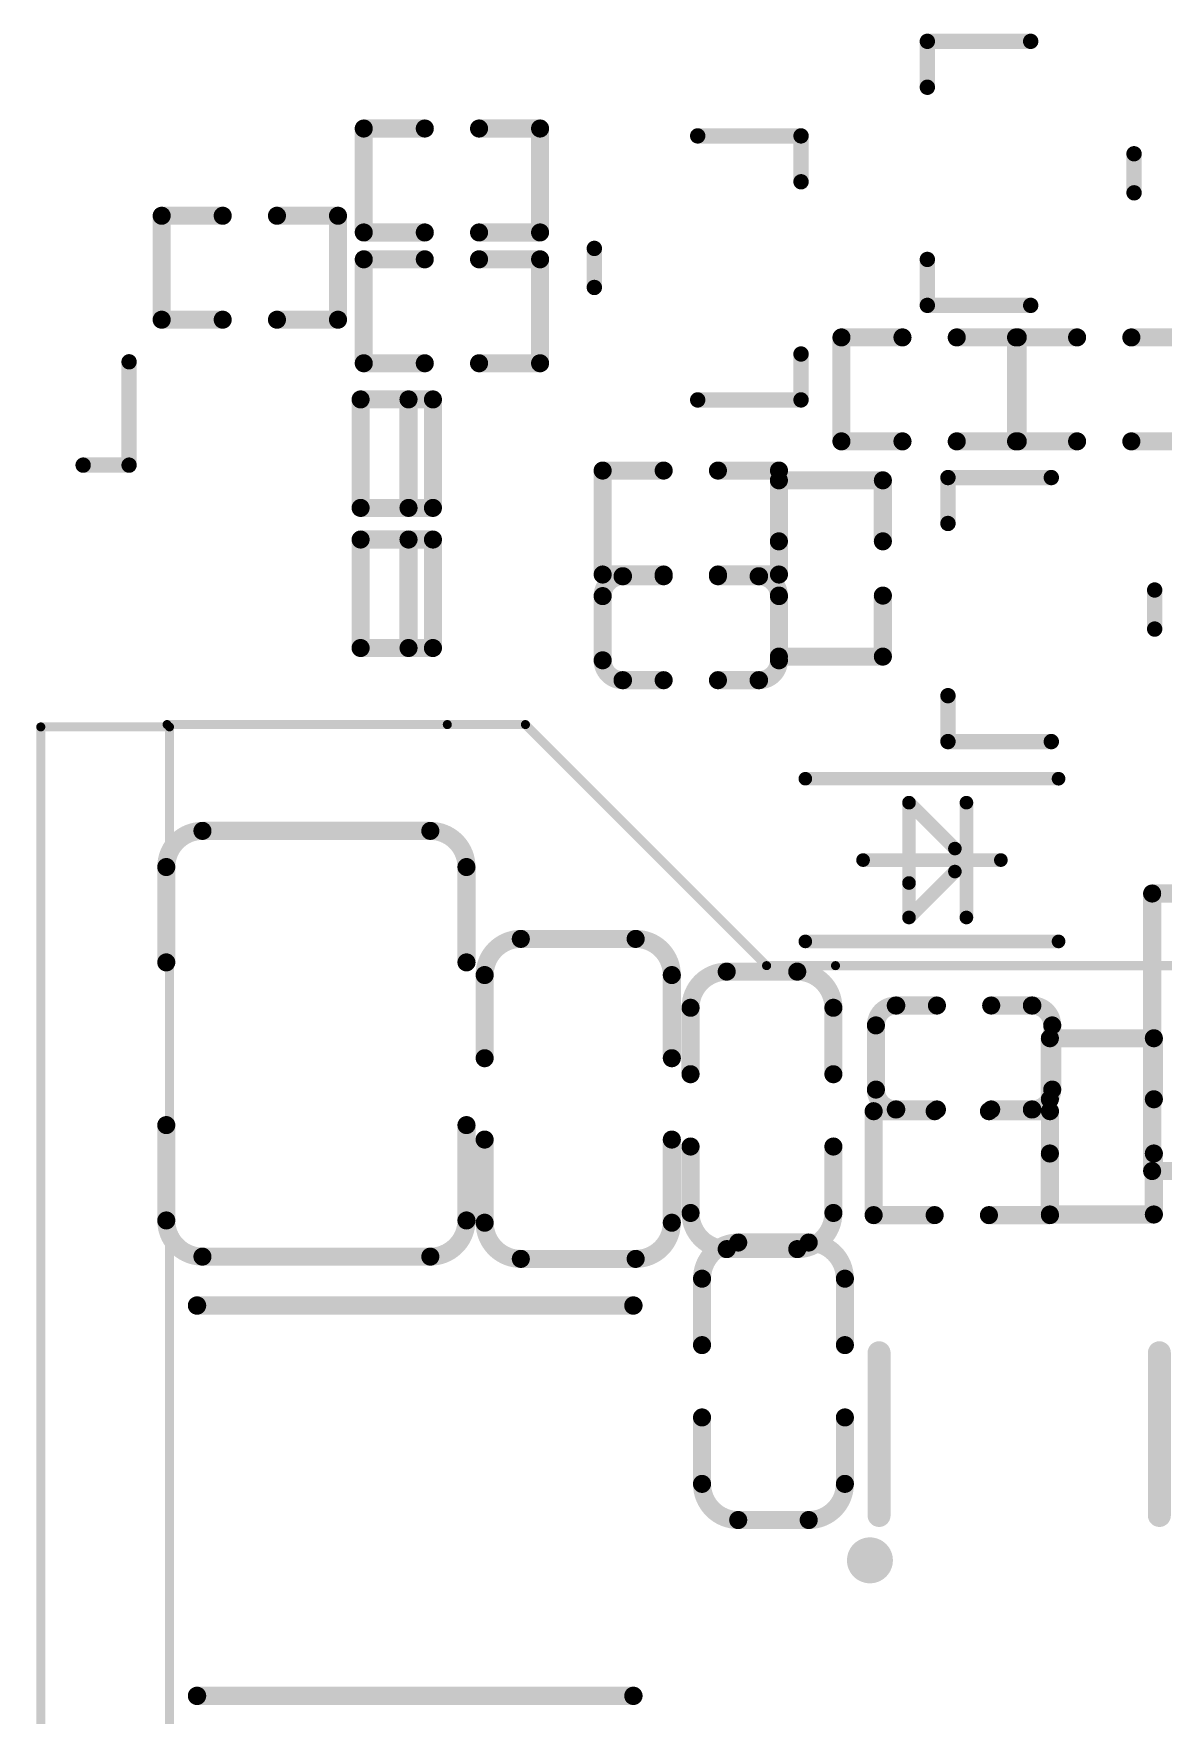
# Model space of a CAD drawing. Header units: millimetres. Extents: x 255 to 299, y 113 to 231.
# Drawn here: x 278.2 to 290.7, y 172.66 to 191.26 of the extents above; entities that cross this region are included whole.
import ezdxf

# ---------------------------------------------------------------- set-up
doc = ezdxf.new("R2010")
doc.units = ezdxf.units.MM
doc.layers.add('TopOverlay', color=2, linetype='Continuous')

# ---------------------------------------------------------------- blocks, each defined once
blk = doc.blocks.new('LC_0603_C_56')
at = {"layer": 'TopOverlay', "const_width": 0.2}
for points in [[(-1.535, 0.39, -0.414213), (-1.135, 0.79)], [(1.135, 0.79, -0.414213), (1.535, 0.39)], [(-1.135, -0.79, -0.414213), (-1.535, -0.39)], [(1.535, -0.39, -0.414213), (1.135, -0.79)]]:
    blk.add_lwpolyline(points, format="xyb", dxfattribs=at)
for points in [[(-1.135, 0.79), (-0.4, 0.79)], [(0.4, 0.79), (1.135, 0.79)], [(-1.535, 0.39), (-1.535, -0.39)], [(1.535, 0.39), (1.535, -0.39)], [(-1.135, -0.79), (-0.4, -0.79)], [(0.4, -0.79), (1.135, -0.79)]]:
    blk.add_lwpolyline(points, dxfattribs=at)
at = {"layer": 'TopOverlay', "const_width": 0.1}
for points in [[(-1.185, 0.79, 1), (-1.085, 0.79, 1)], [(-1.185, 0.79, 1), (-1.085, 0.79, 1)], [(-0.45, 0.79, 1), (-0.35, 0.79, 1)], [(0.35, 0.79, 1), (0.45, 0.79, 1)], [(1.085, 0.79, 1), (1.185, 0.79, 1)], [(1.085, 0.79, 1), (1.185, 0.79, 1)], [(-1.585, 0.39, 1), (-1.485, 0.39, 1)], [(-1.585, 0.39, 1), (-1.485, 0.39, 1)], [(1.485, 0.39, 1), (1.585, 0.39, 1)], [(1.485, 0.39, 1), (1.585, 0.39, 1)], [(-1.585, -0.39, 1), (-1.485, -0.39, 1)], [(-1.585, -0.39, 1), (-1.485, -0.39, 1)], [(1.485, -0.39, 1), (1.585, -0.39, 1)], [(1.485, -0.39, 1), (1.585, -0.39, 1)], [(-1.185, -0.79, 1), (-1.085, -0.79, 1)], [(-1.185, -0.79, 1), (-1.085, -0.79, 1)], [(-0.45, -0.79, 1), (-0.35, -0.79, 1)], [(0.35, -0.79, 1), (0.45, -0.79, 1)], [(1.085, -0.79, 1), (1.185, -0.79, 1)], [(1.085, -0.79, 1), (1.185, -0.79, 1)]]:
    blk.add_lwpolyline(points, format="xyb", close=True, dxfattribs=at)
blk = doc.blocks.new('LC_0402_C_61')
at = {"layer": 'TopOverlay', "const_width": 0.2}
for points in [[(-0.975, 0.355, -0.414214), (-0.755, 0.575)], [(0.755, 0.575, -0.414214), (0.975, 0.355)], [(-0.755, -0.575, -0.414214), (-0.975, -0.355)], [(0.975, -0.355, -0.414214), (0.755, -0.575)]]:
    blk.add_lwpolyline(points, format="xyb", dxfattribs=at)
at = {"layer": 'TopOverlay', "const_width": 0.1}
for points in [[(-0.805, 0.575, 1), (-0.705, 0.575, 1)], [(-0.8, 0.575, 1), (-0.7, 0.575, 1)], [(-0.35, 0.575, 1), (-0.25, 0.575, 1)], [(0.25, 0.575, 1), (0.35, 0.575, 1)], [(0.7, 0.575, 1), (0.8, 0.575, 1)], [(0.705, 0.575, 1), (0.805, 0.575, 1)], [(-1.025, 0.355, 1), (-0.925, 0.355, 1)], [(-1.025, 0.355, 1), (-0.925, 0.355, 1)], [(0.925, 0.355, 1), (1.025, 0.355, 1)], [(0.925, 0.355, 1), (1.025, 0.355, 1)], [(-1.025, -0.355, 1), (-0.925, -0.355, 1)], [(-1.025, -0.355, 1), (-0.925, -0.355, 1)], [(0.925, -0.355, 1), (1.025, -0.355, 1)], [(0.925, -0.355, 1), (1.025, -0.355, 1)], [(-0.805, -0.575, 1), (-0.705, -0.575, 1)], [(-0.8, -0.575, 1), (-0.7, -0.575, 1)], [(-0.35, -0.575, 1), (-0.25, -0.575, 1)], [(0.25, -0.575, 1), (0.35, -0.575, 1)], [(0.7, -0.575, 1), (0.8, -0.575, 1)], [(0.705, -0.575, 1), (0.805, -0.575, 1)]]:
    blk.add_lwpolyline(points, format="xyb", close=True, dxfattribs=at)
at = {"layer": 'TopOverlay', "const_width": 0.2}
for points in [[(-0.75, 0.575), (-0.3, 0.575)], [(0.3, 0.575), (0.75, 0.575)], [(-0.975, -0.355), (-0.975, 0.355)], [(0.975, -0.355), (0.975, 0.355)], [(-0.75, -0.575), (-0.3, -0.575)], [(0.3, -0.575), (0.75, -0.575)]]:
    blk.add_lwpolyline(points, dxfattribs=at)
blk = doc.blocks.new('LC_0603_C_62')
at = {"layer": 'TopOverlay', "const_width": 0.2}
for points in [[(-1.535, 0.39, -0.414213), (-1.135, 0.79)], [(1.135, 0.79, -0.414213), (1.535, 0.39)], [(-1.135, -0.79, -0.414213), (-1.535, -0.39)], [(1.535, -0.39, -0.414213), (1.135, -0.79)]]:
    blk.add_lwpolyline(points, format="xyb", dxfattribs=at)
for points in [[(-1.135, 0.79), (-0.4, 0.79)], [(0.4, 0.79), (1.135, 0.79)], [(-1.535, 0.39), (-1.535, -0.39)], [(1.535, 0.39), (1.535, -0.39)], [(-1.135, -0.79), (-0.4, -0.79)], [(0.4, -0.79), (1.135, -0.79)]]:
    blk.add_lwpolyline(points, dxfattribs=at)
at = {"layer": 'TopOverlay', "const_width": 0.1}
for points in [[(-1.185, 0.79, 1), (-1.085, 0.79, 1)], [(-1.185, 0.79, 1), (-1.085, 0.79, 1)], [(-0.45, 0.79, 1), (-0.35, 0.79, 1)], [(0.35, 0.79, 1), (0.45, 0.79, 1)], [(1.085, 0.79, 1), (1.185, 0.79, 1)], [(1.085, 0.79, 1), (1.185, 0.79, 1)], [(-1.585, 0.39, 1), (-1.485, 0.39, 1)], [(-1.585, 0.39, 1), (-1.485, 0.39, 1)], [(1.485, 0.39, 1), (1.585, 0.39, 1)], [(1.485, 0.39, 1), (1.585, 0.39, 1)], [(-1.585, -0.39, 1), (-1.485, -0.39, 1)], [(-1.585, -0.39, 1), (-1.485, -0.39, 1)], [(1.485, -0.39, 1), (1.585, -0.39, 1)], [(1.485, -0.39, 1), (1.585, -0.39, 1)], [(-1.185, -0.79, 1), (-1.085, -0.79, 1)], [(-1.185, -0.79, 1), (-1.085, -0.79, 1)], [(-0.45, -0.79, 1), (-0.35, -0.79, 1)], [(0.35, -0.79, 1), (0.45, -0.79, 1)], [(1.085, -0.79, 1), (1.185, -0.79, 1)], [(1.085, -0.79, 1), (1.185, -0.79, 1)]]:
    blk.add_lwpolyline(points, format="xyb", close=True, dxfattribs=at)
blk = doc.blocks.new('LC_0805_C_63')
at = {"layer": 'TopOverlay', "const_width": 0.2}
for points in [[(-1.77, 0.635, -0.414214), (-1.37, 1.035)], [(1.37, 1.035, -0.414213), (1.77, 0.635)], [(-1.37, -1.035, -0.414213), (-1.77, -0.635)], [(1.77, -0.635, -0.414214), (1.37, -1.035)]]:
    blk.add_lwpolyline(points, format="xyb", dxfattribs=at)
for points in [[(-1.37, 1.035), (-0.45, 1.035)], [(0.45, 1.035), (1.37, 1.035)], [(-1.77, 0.635), (-1.77, -0.635)], [(1.77, 0.635), (1.77, -0.635)], [(-1.37, -1.035), (-0.45, -1.035)], [(0.45, -1.035), (1.37, -1.035)]]:
    blk.add_lwpolyline(points, dxfattribs=at)
at = {"layer": 'TopOverlay', "const_width": 0.1}
for points in [[(-1.42, 1.035, 1), (-1.32, 1.035, 1)], [(-1.42, 1.035, 1), (-1.32, 1.035, 1)], [(-0.5, 1.035, 1), (-0.4, 1.035, 1)], [(0.4, 1.035, 1), (0.5, 1.035, 1)], [(1.32, 1.035, 1), (1.42, 1.035, 1)], [(1.32, 1.035, 1), (1.42, 1.035, 1)], [(-1.82, 0.635, 1), (-1.72, 0.635, 1)], [(-1.82, 0.635, 1), (-1.72, 0.635, 1)], [(1.72, 0.635, 1), (1.82, 0.635, 1)], [(1.72, 0.635, 1), (1.82, 0.635, 1)], [(-1.82, -0.635, 1), (-1.72, -0.635, 1)], [(-1.82, -0.635, 1), (-1.72, -0.635, 1)], [(1.72, -0.635, 1), (1.82, -0.635, 1)], [(1.72, -0.635, 1), (1.82, -0.635, 1)], [(-1.42, -1.035, 1), (-1.32, -1.035, 1)], [(-1.42, -1.035, 1), (-1.32, -1.035, 1)], [(-0.5, -1.035, 1), (-0.4, -1.035, 1)], [(0.4, -1.035, 1), (0.5, -1.035, 1)], [(1.32, -1.035, 1), (1.42, -1.035, 1)], [(1.32, -1.035, 1), (1.42, -1.035, 1)]]:
    blk.add_lwpolyline(points, format="xyb", close=True, dxfattribs=at)
blk = doc.blocks.new('LC_1210_C_64')
at = {"layer": 'TopOverlay', "const_width": 0.2}
for points in [[(-2.355, 1.26, -0.414214), (-1.955, 1.66)], [(1.955, 1.66, -0.414214), (2.355, 1.26)], [(-1.955, -1.66, -0.414214), (-2.355, -1.26)], [(2.355, -1.26, -0.414214), (1.955, -1.66)]]:
    blk.add_lwpolyline(points, format="xyb", dxfattribs=at)
for points in [[(-1.955, 1.66), (-0.9, 1.66)], [(0.9, 1.66), (1.955, 1.66)], [(-2.355, 1.26), (-2.355, -1.26)], [(2.355, 1.26), (2.355, -1.26)], [(-1.955, -1.66), (-0.9, -1.66)], [(0.9, -1.66), (1.955, -1.66)]]:
    blk.add_lwpolyline(points, dxfattribs=at)
at = {"layer": 'TopOverlay', "const_width": 0.1}
for points in [[(-2.005, 1.66, 1), (-1.905, 1.66, 1)], [(-2.005, 1.66, 1), (-1.905, 1.66, 1)], [(-0.95, 1.66, 1), (-0.85, 1.66, 1)], [(0.85, 1.66, 1), (0.95, 1.66, 1)], [(1.905, 1.66, 1), (2.005, 1.66, 1)], [(1.905, 1.66, 1), (2.005, 1.66, 1)], [(-2.405, 1.26, 1), (-2.305, 1.26, 1)], [(-2.405, 1.26, 1), (-2.305, 1.26, 1)], [(2.305, 1.26, 1), (2.405, 1.26, 1)], [(2.305, 1.26, 1), (2.405, 1.26, 1)], [(-2.405, -1.26, 1), (-2.305, -1.26, 1)], [(-2.405, -1.26, 1), (-2.305, -1.26, 1)], [(2.305, -1.26, 1), (2.405, -1.26, 1)], [(2.305, -1.26, 1), (2.405, -1.26, 1)], [(-2.005, -1.66, 1), (-1.905, -1.66, 1)], [(-2.005, -1.66, 1), (-1.905, -1.66, 1)], [(-0.95, -1.66, 1), (-0.85, -1.66, 1)], [(0.85, -1.66, 1), (0.95, -1.66, 1)], [(1.905, -1.66, 1), (2.005, -1.66, 1)], [(1.905, -1.66, 1), (2.005, -1.66, 1)]]:
    blk.add_lwpolyline(points, format="xyb", close=True, dxfattribs=at)
blk = doc.blocks.new('LC_0402_C_68')
at = {"layer": 'TopOverlay', "const_width": 0.2}
for points in [[(-0.975, 0.355, -0.414214), (-0.755, 0.575)], [(0.755, 0.575, -0.414214), (0.975, 0.355)], [(-0.755, -0.575, -0.414214), (-0.975, -0.355)], [(0.975, -0.355, -0.414214), (0.755, -0.575)]]:
    blk.add_lwpolyline(points, format="xyb", dxfattribs=at)
at = {"layer": 'TopOverlay', "const_width": 0.1}
for points in [[(-0.805, 0.575, 1), (-0.705, 0.575, 1)], [(-0.8, 0.575, 1), (-0.7, 0.575, 1)], [(-0.35, 0.575, 1), (-0.25, 0.575, 1)], [(0.25, 0.575, 1), (0.35, 0.575, 1)], [(0.7, 0.575, 1), (0.8, 0.575, 1)], [(0.705, 0.575, 1), (0.805, 0.575, 1)], [(-1.025, 0.355, 1), (-0.925, 0.355, 1)], [(-1.025, 0.355, 1), (-0.925, 0.355, 1)], [(0.925, 0.355, 1), (1.025, 0.355, 1)], [(0.925, 0.355, 1), (1.025, 0.355, 1)], [(-1.025, -0.355, 1), (-0.925, -0.355, 1)], [(-1.025, -0.355, 1), (-0.925, -0.355, 1)], [(0.925, -0.355, 1), (1.025, -0.355, 1)], [(0.925, -0.355, 1), (1.025, -0.355, 1)], [(-0.805, -0.575, 1), (-0.705, -0.575, 1)], [(-0.8, -0.575, 1), (-0.7, -0.575, 1)], [(-0.35, -0.575, 1), (-0.25, -0.575, 1)], [(0.25, -0.575, 1), (0.35, -0.575, 1)], [(0.7, -0.575, 1), (0.8, -0.575, 1)], [(0.705, -0.575, 1), (0.805, -0.575, 1)]]:
    blk.add_lwpolyline(points, format="xyb", close=True, dxfattribs=at)
at = {"layer": 'TopOverlay', "const_width": 0.2}
for points in [[(-0.3, 0.575), (-0.75, 0.575)], [(0.75, 0.575), (0.3, 0.575)], [(-0.975, 0.355), (-0.975, -0.355)], [(0.975, 0.355), (0.975, -0.355)], [(-0.3, -0.575), (-0.75, -0.575)], [(0.75, -0.575), (0.3, -0.575)]]:
    blk.add_lwpolyline(points, dxfattribs=at)
blk = doc.blocks.new('SDO123_89')
at = {"layer": 'TopOverlay', "const_width": 0.15}
for points in [[(-1.4, 0.9), (1.4, 0.9)], [(-0.254, 0.635), (0.254, 0.127)], [(-0.254, -0.254), (-0.254, 0.635)], [(0.381, -0.635), (0.381, 0.635)], [(-0.762, 0), (0.762, 0)], [(-0.254, -0.635), (0.254, -0.127)], [(-0.254, -0.635), (-0.254, -0.254)], [(-1.4, -0.9), (1.4, -0.9)]]:
    blk.add_lwpolyline(points, dxfattribs=at)
at = {"layer": 'TopOverlay', "const_width": 0.075}
for points in [[(-1.438, 0.9, 1), (-1.363, 0.9, 1)], [(1.362, 0.9, 1), (1.438, 0.9, 1)], [(-0.292, 0.635, 1), (-0.216, 0.635, 1)], [(-0.292, 0.635, 1), (-0.216, 0.635, 1)], [(0.343, 0.635, 1), (0.419, 0.635, 1)], [(0.216, 0.127, 1), (0.291, 0.127, 1)], [(-0.8, 0, 1), (-0.724, 0, 1)], [(0.724, 0, 1), (0.8, 0, 1)], [(-0.292, -0.254, 1), (-0.216, -0.254, 1)], [(-0.292, -0.254, 1), (-0.216, -0.254, 1)], [(0.216, -0.127, 1), (0.291, -0.127, 1)], [(-0.292, -0.635, 1), (-0.216, -0.635, 1)], [(-0.292, -0.635, 1), (-0.216, -0.635, 1)], [(0.343, -0.635, 1), (0.419, -0.635, 1)], [(-1.438, -0.9, 1), (-1.363, -0.9, 1)], [(1.362, -0.9, 1), (1.438, -0.9, 1)]]:
    blk.add_lwpolyline(points, format="xyb", close=True, dxfattribs=at)
blk = doc.blocks.new('LC_SOD_323_91')
at = {"layer": 'TopOverlay', "const_width": 0.2}
for points in [[(0.4, 0.6), (-0.4, 0.6)], [(-0.4, -0.6), (-0.4, 0.6)], [(-0.13, 0.6), (-0.13, -0.6)], [(0.4, -0.6), (0.4, 0.6)], [(0.4, -0.6), (-0.4, -0.6)]]:
    blk.add_lwpolyline(points, dxfattribs=at)
at = {"layer": 'TopOverlay', "const_width": 0.1}
for points in [[(-0.45, 0.6, 1), (-0.35, 0.6, 1)], [(-0.45, 0.6, 1), (-0.35, 0.6, 1)], [(-0.18, 0.6, 1), (-0.08, 0.6, 1)], [(0.35, 0.6, 1), (0.45, 0.6, 1)], [(0.35, 0.6, 1), (0.45, 0.6, 1)], [(-0.45, -0.6, 1), (-0.35, -0.6, 1)], [(-0.45, -0.6, 1), (-0.35, -0.6, 1)], [(-0.18, -0.6, 1), (-0.08, -0.6, 1)], [(0.35, -0.6, 1), (0.45, -0.6, 1)], [(0.35, -0.6, 1), (0.45, -0.6, 1)]]:
    blk.add_lwpolyline(points, format="xyb", close=True, dxfattribs=at)
blk = doc.blocks.new('LC_SOD_323_92')
at = {"layer": 'TopOverlay', "const_width": 0.2}
for points in [[(0.4, 0.6), (-0.4, 0.6)], [(-0.4, -0.6), (-0.4, 0.6)], [(-0.13, 0.6), (-0.13, -0.6)], [(0.4, -0.6), (0.4, 0.6)], [(0.4, -0.6), (-0.4, -0.6)]]:
    blk.add_lwpolyline(points, dxfattribs=at)
at = {"layer": 'TopOverlay', "const_width": 0.1}
for points in [[(-0.45, 0.6, 1), (-0.35, 0.6, 1)], [(-0.45, 0.6, 1), (-0.35, 0.6, 1)], [(-0.18, 0.6, 1), (-0.08, 0.6, 1)], [(0.35, 0.6, 1), (0.45, 0.6, 1)], [(0.35, 0.6, 1), (0.45, 0.6, 1)], [(-0.45, -0.6, 1), (-0.35, -0.6, 1)], [(-0.45, -0.6, 1), (-0.35, -0.6, 1)], [(-0.18, -0.6, 1), (-0.08, -0.6, 1)], [(0.35, -0.6, 1), (0.45, -0.6, 1)], [(0.35, -0.6, 1), (0.45, -0.6, 1)]]:
    blk.add_lwpolyline(points, format="xyb", close=True, dxfattribs=at)
blk = doc.blocks.new('LC_0402_R_113')
at = {"layer": 'TopOverlay', "const_width": 0.2}
for points in [[(-0.975, -0.575), (-0.975, 0.575)], [(-0.975, 0.575), (-0.3, 0.575)], [(0.3, 0.575), (0.975, 0.575)], [(0.975, -0.575), (0.975, 0.575)], [(-0.975, -0.575), (-0.3, -0.575)], [(0.3, -0.575), (0.975, -0.575)]]:
    blk.add_lwpolyline(points, dxfattribs=at)
at = {"layer": 'TopOverlay', "const_width": 0.1}
for points in [[(-1.025, 0.575, 1), (-0.925, 0.575, 1)], [(-1.025, 0.575, 1), (-0.925, 0.575, 1)], [(-0.35, 0.575, 1), (-0.25, 0.575, 1)], [(0.25, 0.575, 1), (0.35, 0.575, 1)], [(0.925, 0.575, 1), (1.025, 0.575, 1)], [(0.925, 0.575, 1), (1.025, 0.575, 1)], [(-1.025, -0.575, 1), (-0.925, -0.575, 1)], [(-1.025, -0.575, 1), (-0.925, -0.575, 1)], [(-0.35, -0.575, 1), (-0.25, -0.575, 1)], [(0.25, -0.575, 1), (0.35, -0.575, 1)], [(0.925, -0.575, 1), (1.025, -0.575, 1)], [(0.925, -0.575, 1), (1.025, -0.575, 1)]]:
    blk.add_lwpolyline(points, format="xyb", close=True, dxfattribs=at)
blk = doc.blocks.new('SOT_23___GDS_121')
at = {"layer": 'TopOverlay', "const_width": 0.17}
for points in [[(-0.95, 1.143), (-1.458, 1.143)], [(-1.458, 1.143), (-1.458, 0)], [(1.463, 1.143), (0.955, 1.143)], [(1.463, 1.143), (1.463, 0)], [(0.218, -1.143), (-0.213, -1.143)]]:
    blk.add_lwpolyline(points, dxfattribs=at)
at = {"layer": 'TopOverlay', "const_width": 0.085}
for points in [[(-1.501, 1.143, 1), (-1.416, 1.143, 1)], [(-1.501, 1.143, 1), (-1.416, 1.143, 1)], [(-0.993, 1.143, 1), (-0.908, 1.143, 1)], [(0.912, 1.143, 1), (0.997, 1.143, 1)], [(1.42, 1.143, 1), (1.505, 1.143, 1)], [(1.42, 1.143, 1), (1.505, 1.143, 1)], [(-1.501, 0, 1), (-1.416, 0, 1)], [(1.42, 0, 1), (1.505, 0, 1)], [(-0.256, -1.143, 1), (-0.171, -1.143, 1)], [(0.176, -1.143, 1), (0.261, -1.143, 1)]]:
    blk.add_lwpolyline(points, format="xyb", close=True, dxfattribs=at)
blk = doc.blocks.new('SOT_23___BCE_122')
at = {"layer": 'TopOverlay', "const_width": 0.17}
for points in [[(-0.95, 1.143), (-1.458, 1.143)], [(-1.458, 0), (-1.458, 1.143)], [(1.463, 1.143), (0.955, 1.143)], [(1.463, 0), (1.463, 1.143)], [(0.218, -1.143), (-0.213, -1.143)]]:
    blk.add_lwpolyline(points, dxfattribs=at)
at = {"layer": 'TopOverlay', "const_width": 0.085}
for points in [[(-1.501, 1.143, 1), (-1.416, 1.143, 1)], [(-1.501, 1.143, 1), (-1.416, 1.143, 1)], [(-0.993, 1.143, 1), (-0.908, 1.143, 1)], [(0.912, 1.143, 1), (0.997, 1.143, 1)], [(1.42, 1.143, 1), (1.505, 1.143, 1)], [(1.42, 1.143, 1), (1.505, 1.143, 1)], [(-1.501, 0, 1), (-1.416, 0, 1)], [(1.42, 0, 1), (1.505, 0, 1)], [(-0.256, -1.143, 1), (-0.171, -1.143, 1)], [(0.176, -1.143, 1), (0.261, -1.143, 1)]]:
    blk.add_lwpolyline(points, format="xyb", close=True, dxfattribs=at)
blk = doc.blocks.new('SOT_23___GDS_123')
at = {"layer": 'TopOverlay', "const_width": 0.17}
for points in [[(-1.458, 1.143), (-0.95, 1.143)], [(-1.458, 1.143), (-1.458, 0)], [(0.955, 1.143), (1.463, 1.143)], [(1.463, 1.143), (1.463, 0)], [(-0.213, -1.143), (0.218, -1.143)]]:
    blk.add_lwpolyline(points, dxfattribs=at)
at = {"layer": 'TopOverlay', "const_width": 0.085}
for points in [[(-1.501, 1.143, 1), (-1.416, 1.143, 1)], [(-1.501, 1.143, 1), (-1.416, 1.143, 1)], [(-0.993, 1.143, 1), (-0.908, 1.143, 1)], [(0.912, 1.143, 1), (0.997, 1.143, 1)], [(1.42, 1.143, 1), (1.505, 1.143, 1)], [(1.42, 1.143, 1), (1.505, 1.143, 1)], [(-1.501, 0, 1), (-1.416, 0, 1)], [(1.42, 0, 1), (1.505, 0, 1)], [(-0.256, -1.143, 1), (-0.171, -1.143, 1)], [(0.176, -1.143, 1), (0.261, -1.143, 1)]]:
    blk.add_lwpolyline(points, format="xyb", close=True, dxfattribs=at)
blk = doc.blocks.new('SOT_23___GDS_126')
at = {"layer": 'TopOverlay', "const_width": 0.17}
for points in [[(-1.458, 1.143), (-0.95, 1.143)], [(-1.458, 1.143), (-1.458, 0)], [(0.955, 1.143), (1.463, 1.143)], [(1.463, 1.143), (1.463, 0)], [(-0.213, -1.143), (0.218, -1.143)]]:
    blk.add_lwpolyline(points, dxfattribs=at)
at = {"layer": 'TopOverlay', "const_width": 0.085}
for points in [[(-1.501, 1.143, 1), (-1.416, 1.143, 1)], [(-1.501, 1.143, 1), (-1.416, 1.143, 1)], [(-0.993, 1.143, 1), (-0.908, 1.143, 1)], [(0.912, 1.143, 1), (0.997, 1.143, 1)], [(1.42, 1.143, 1), (1.505, 1.143, 1)], [(1.42, 1.143, 1), (1.505, 1.143, 1)], [(-1.501, 0, 1), (-1.416, 0, 1)], [(1.42, 0, 1), (1.505, 0, 1)], [(-0.256, -1.143, 1), (-0.171, -1.143, 1)], [(0.176, -1.143, 1), (0.261, -1.143, 1)]]:
    blk.add_lwpolyline(points, format="xyb", close=True, dxfattribs=at)
blk = doc.blocks.new('LC_0402_R_132')
at = {"layer": 'TopOverlay', "const_width": 0.2}
for points in [[(-0.975, 0.575), (-0.975, -0.575)], [(-0.975, 0.575), (-0.3, 0.575)], [(0.3, 0.575), (0.975, 0.575)], [(0.975, 0.575), (0.975, -0.575)], [(-0.975, -0.575), (-0.3, -0.575)], [(0.3, -0.575), (0.975, -0.575)]]:
    blk.add_lwpolyline(points, dxfattribs=at)
at = {"layer": 'TopOverlay', "const_width": 0.1}
for points in [[(-1.025, 0.575, 1), (-0.925, 0.575, 1)], [(-1.025, 0.575, 1), (-0.925, 0.575, 1)], [(-0.35, 0.575, 1), (-0.25, 0.575, 1)], [(0.25, 0.575, 1), (0.35, 0.575, 1)], [(0.925, 0.575, 1), (1.025, 0.575, 1)], [(0.925, 0.575, 1), (1.025, 0.575, 1)], [(-1.025, -0.575, 1), (-0.925, -0.575, 1)], [(-1.025, -0.575, 1), (-0.925, -0.575, 1)], [(-0.35, -0.575, 1), (-0.25, -0.575, 1)], [(0.25, -0.575, 1), (0.35, -0.575, 1)], [(0.925, -0.575, 1), (1.025, -0.575, 1)], [(0.925, -0.575, 1), (1.025, -0.575, 1)]]:
    blk.add_lwpolyline(points, format="xyb", close=True, dxfattribs=at)
blk = doc.blocks.new('LC_0402_R_133')
at = {"layer": 'TopOverlay', "const_width": 0.2}
for points in [[(-0.975, 0.575), (-0.975, -0.575)], [(-0.975, 0.575), (-0.3, 0.575)], [(0.3, 0.575), (0.975, 0.575)], [(0.975, 0.575), (0.975, -0.575)], [(-0.975, -0.575), (-0.3, -0.575)], [(0.3, -0.575), (0.975, -0.575)]]:
    blk.add_lwpolyline(points, dxfattribs=at)
at = {"layer": 'TopOverlay', "const_width": 0.1}
for points in [[(-1.025, 0.575, 1), (-0.925, 0.575, 1)], [(-1.025, 0.575, 1), (-0.925, 0.575, 1)], [(-0.35, 0.575, 1), (-0.25, 0.575, 1)], [(0.25, 0.575, 1), (0.35, 0.575, 1)], [(0.925, 0.575, 1), (1.025, 0.575, 1)], [(0.925, 0.575, 1), (1.025, 0.575, 1)], [(-1.025, -0.575, 1), (-0.925, -0.575, 1)], [(-1.025, -0.575, 1), (-0.925, -0.575, 1)], [(-0.35, -0.575, 1), (-0.25, -0.575, 1)], [(0.25, -0.575, 1), (0.35, -0.575, 1)], [(0.925, -0.575, 1), (1.025, -0.575, 1)], [(0.925, -0.575, 1), (1.025, -0.575, 1)]]:
    blk.add_lwpolyline(points, format="xyb", close=True, dxfattribs=at)
blk = doc.blocks.new('LC_0402_R_134')
at = {"layer": 'TopOverlay', "const_width": 0.2}
for points in [[(-0.975, 0.575), (-0.975, -0.575)], [(-0.3, 0.575), (-0.975, 0.575)], [(0.975, 0.575), (0.3, 0.575)], [(0.975, 0.575), (0.975, -0.575)], [(-0.3, -0.575), (-0.975, -0.575)], [(0.975, -0.575), (0.3, -0.575)]]:
    blk.add_lwpolyline(points, dxfattribs=at)
at = {"layer": 'TopOverlay', "const_width": 0.1}
for points in [[(-1.025, 0.575, 1), (-0.925, 0.575, 1)], [(-1.025, 0.575, 1), (-0.925, 0.575, 1)], [(-0.35, 0.575, 1), (-0.25, 0.575, 1)], [(0.25, 0.575, 1), (0.35, 0.575, 1)], [(0.925, 0.575, 1), (1.025, 0.575, 1)], [(0.925, 0.575, 1), (1.025, 0.575, 1)], [(-1.025, -0.575, 1), (-0.925, -0.575, 1)], [(-1.025, -0.575, 1), (-0.925, -0.575, 1)], [(-0.35, -0.575, 1), (-0.25, -0.575, 1)], [(0.25, -0.575, 1), (0.35, -0.575, 1)], [(0.925, -0.575, 1), (1.025, -0.575, 1)], [(0.925, -0.575, 1), (1.025, -0.575, 1)]]:
    blk.add_lwpolyline(points, format="xyb", close=True, dxfattribs=at)
blk = doc.blocks.new('LC_0402_R_135')
at = {"layer": 'TopOverlay', "const_width": 0.2}
for points in [[(-0.975, -0.575), (-0.975, 0.575)], [(-0.975, 0.575), (-0.3, 0.575)], [(0.3, 0.575), (0.975, 0.575)], [(0.975, -0.575), (0.975, 0.575)], [(-0.975, -0.575), (-0.3, -0.575)], [(0.3, -0.575), (0.975, -0.575)]]:
    blk.add_lwpolyline(points, dxfattribs=at)
at = {"layer": 'TopOverlay', "const_width": 0.1}
for points in [[(-1.025, 0.575, 1), (-0.925, 0.575, 1)], [(-1.025, 0.575, 1), (-0.925, 0.575, 1)], [(-0.35, 0.575, 1), (-0.25, 0.575, 1)], [(0.25, 0.575, 1), (0.35, 0.575, 1)], [(0.925, 0.575, 1), (1.025, 0.575, 1)], [(0.925, 0.575, 1), (1.025, 0.575, 1)], [(-1.025, -0.575, 1), (-0.925, -0.575, 1)], [(-1.025, -0.575, 1), (-0.925, -0.575, 1)], [(-0.35, -0.575, 1), (-0.25, -0.575, 1)], [(0.25, -0.575, 1), (0.35, -0.575, 1)], [(0.925, -0.575, 1), (1.025, -0.575, 1)], [(0.925, -0.575, 1), (1.025, -0.575, 1)]]:
    blk.add_lwpolyline(points, format="xyb", close=True, dxfattribs=at)
blk = doc.blocks.new('LC_0402_R_136')
at = {"layer": 'TopOverlay', "const_width": 0.2}
for points in [[(-0.975, -0.575), (-0.975, 0.575)], [(-0.975, 0.575), (-0.3, 0.575)], [(0.3, 0.575), (0.975, 0.575)], [(0.975, -0.575), (0.975, 0.575)], [(-0.975, -0.575), (-0.3, -0.575)], [(0.3, -0.575), (0.975, -0.575)]]:
    blk.add_lwpolyline(points, dxfattribs=at)
at = {"layer": 'TopOverlay', "const_width": 0.1}
for points in [[(-1.025, 0.575, 1), (-0.925, 0.575, 1)], [(-1.025, 0.575, 1), (-0.925, 0.575, 1)], [(-0.35, 0.575, 1), (-0.25, 0.575, 1)], [(0.25, 0.575, 1), (0.35, 0.575, 1)], [(0.925, 0.575, 1), (1.025, 0.575, 1)], [(0.925, 0.575, 1), (1.025, 0.575, 1)], [(-1.025, -0.575, 1), (-0.925, -0.575, 1)], [(-1.025, -0.575, 1), (-0.925, -0.575, 1)], [(-0.35, -0.575, 1), (-0.25, -0.575, 1)], [(0.25, -0.575, 1), (0.35, -0.575, 1)], [(0.925, -0.575, 1), (1.025, -0.575, 1)], [(0.925, -0.575, 1), (1.025, -0.575, 1)]]:
    blk.add_lwpolyline(points, format="xyb", close=True, dxfattribs=at)
blk = doc.blocks.new('LC_0402_R_137')
at = {"layer": 'TopOverlay', "const_width": 0.2}
for points in [[(-0.975, -0.575), (-0.975, 0.575)], [(-0.975, 0.575), (-0.3, 0.575)], [(0.3, 0.575), (0.975, 0.575)], [(0.975, -0.575), (0.975, 0.575)], [(-0.975, -0.575), (-0.3, -0.575)], [(0.3, -0.575), (0.975, -0.575)]]:
    blk.add_lwpolyline(points, dxfattribs=at)
at = {"layer": 'TopOverlay', "const_width": 0.1}
for points in [[(-1.025, 0.575, 1), (-0.925, 0.575, 1)], [(-1.025, 0.575, 1), (-0.925, 0.575, 1)], [(-0.35, 0.575, 1), (-0.25, 0.575, 1)], [(0.25, 0.575, 1), (0.35, 0.575, 1)], [(0.925, 0.575, 1), (1.025, 0.575, 1)], [(0.925, 0.575, 1), (1.025, 0.575, 1)], [(-1.025, -0.575, 1), (-0.925, -0.575, 1)], [(-1.025, -0.575, 1), (-0.925, -0.575, 1)], [(-0.35, -0.575, 1), (-0.25, -0.575, 1)], [(0.25, -0.575, 1), (0.35, -0.575, 1)], [(0.925, -0.575, 1), (1.025, -0.575, 1)], [(0.925, -0.575, 1), (1.025, -0.575, 1)]]:
    blk.add_lwpolyline(points, format="xyb", close=True, dxfattribs=at)
blk = doc.blocks.new('LC_0402_R_138')
at = {"layer": 'TopOverlay', "const_width": 0.2}
for points in [[(-0.975, -0.575), (-0.975, 0.575)], [(-0.975, 0.575), (-0.3, 0.575)], [(0.3, 0.575), (0.975, 0.575)], [(0.975, -0.575), (0.975, 0.575)], [(-0.975, -0.575), (-0.3, -0.575)], [(0.3, -0.575), (0.975, -0.575)]]:
    blk.add_lwpolyline(points, dxfattribs=at)
at = {"layer": 'TopOverlay', "const_width": 0.1}
for points in [[(-1.025, 0.575, 1), (-0.925, 0.575, 1)], [(-1.025, 0.575, 1), (-0.925, 0.575, 1)], [(-0.35, 0.575, 1), (-0.25, 0.575, 1)], [(0.25, 0.575, 1), (0.35, 0.575, 1)], [(0.925, 0.575, 1), (1.025, 0.575, 1)], [(0.925, 0.575, 1), (1.025, 0.575, 1)], [(-1.025, -0.575, 1), (-0.925, -0.575, 1)], [(-1.025, -0.575, 1), (-0.925, -0.575, 1)], [(-0.35, -0.575, 1), (-0.25, -0.575, 1)], [(0.25, -0.575, 1), (0.35, -0.575, 1)], [(0.925, -0.575, 1), (1.025, -0.575, 1)], [(0.925, -0.575, 1), (1.025, -0.575, 1)]]:
    blk.add_lwpolyline(points, format="xyb", close=True, dxfattribs=at)
blk = doc.blocks.new('SOT_23_6_L2_9_W1_6_P0_95_LS2_8_BR_189')
at = {"layer": 'TopOverlay', "const_width": 0.254}
for points in [[(0.9, 1.55), (-0.9, 1.55)], [(0.9, -1.55), (-0.9, -1.55)]]:
    blk.add_lwpolyline(points, dxfattribs=at)
at = {"layer": 'TopOverlay'}
for points, const_width in [([(-0.963, 1.55, 1), (-0.836, 1.55, 1)], 0.127), ([(0.837, 1.55, 1), (0.964, 1.55, 1)], 0.127), ([(-0.963, -1.55, 1), (-0.836, -1.55, 1)], 0.127), ([(0.837, -1.55, 1), (0.964, -1.55, 1)], 0.127), ([(1.524, -1.651, 1), (1.27, -1.651, 1)], 0.254), ([(1.206, -1.651, 1), (1.333, -1.651, 1)], 0.127), ([(1.46, -1.651, 1), (1.587, -1.651, 1)], 0.127)]:
    blk.add_lwpolyline(points, format="xyb", close=True, dxfattribs=dict(at, const_width=const_width))
blk = doc.blocks.new('IND_SMD_L3_0_W3_0_SWPA3010S_196')
at = {"layer": 'TopOverlay', "const_width": 0.2032}
for points in [[(-2.54, 2.159), (2.286, 2.159)], [(-2.54, -2.159), (2.286, -2.159)]]:
    blk.add_lwpolyline(points, dxfattribs=at)
at = {"layer": 'TopOverlay', "const_width": 0.1016}
for points in [[(-2.5908, 2.159, 1), (-2.4892, 2.159, 1)], [(2.2352, 2.159, 1), (2.3368, 2.159, 1)], [(-2.5908, -2.159, 1), (-2.4892, -2.159, 1)], [(2.2352, -2.159, 1), (2.3368, -2.159, 1)]]:
    blk.add_lwpolyline(points, format="xyb", close=True, dxfattribs=at)
blk = doc.blocks.new('LC_0402_R_211')
at = {"layer": 'TopOverlay', "const_width": 0.2}
for points in [[(-0.975, -0.575), (-0.975, 0.575)], [(-0.975, 0.575), (-0.3, 0.575)], [(0.3, 0.575), (0.975, 0.575)], [(0.975, -0.575), (0.975, 0.575)], [(-0.975, -0.575), (-0.3, -0.575)], [(0.3, -0.575), (0.975, -0.575)]]:
    blk.add_lwpolyline(points, dxfattribs=at)
at = {"layer": 'TopOverlay', "const_width": 0.1}
for points in [[(-1.025, 0.575, 1), (-0.925, 0.575, 1)], [(-1.025, 0.575, 1), (-0.925, 0.575, 1)], [(-0.35, 0.575, 1), (-0.25, 0.575, 1)], [(0.25, 0.575, 1), (0.35, 0.575, 1)], [(0.925, 0.575, 1), (1.025, 0.575, 1)], [(0.925, 0.575, 1), (1.025, 0.575, 1)], [(-1.025, -0.575, 1), (-0.925, -0.575, 1)], [(-1.025, -0.575, 1), (-0.925, -0.575, 1)], [(-0.35, -0.575, 1), (-0.25, -0.575, 1)], [(0.25, -0.575, 1), (0.35, -0.575, 1)], [(0.925, -0.575, 1), (1.025, -0.575, 1)], [(0.925, -0.575, 1), (1.025, -0.575, 1)]]:
    blk.add_lwpolyline(points, format="xyb", close=True, dxfattribs=at)
blk = doc.blocks.new('LC_0603_L_217')
at = {"layer": 'TopOverlay', "const_width": 0.2}
for points in [[(-1.535, 0.79), (-1.535, -0.79)], [(-1.535, 0.79), (1.535, 0.79)], [(1.535, 0.79), (1.535, -0.79)], [(-1.535, -0.79), (1.535, -0.79)]]:
    blk.add_lwpolyline(points, dxfattribs=at)
at = {"layer": 'TopOverlay', "const_width": 0.1}
for points in [[(-1.585, 0.79, 1), (-1.485, 0.79, 1)], [(-1.585, 0.79, 1), (-1.485, 0.79, 1)], [(1.485, 0.79, 1), (1.585, 0.79, 1)], [(1.485, 0.79, 1), (1.585, 0.79, 1)], [(-1.585, -0.79, 1), (-1.485, -0.79, 1)], [(-1.585, -0.79, 1), (-1.485, -0.79, 1)], [(1.485, -0.79, 1), (1.585, -0.79, 1)], [(1.485, -0.79, 1), (1.585, -0.79, 1)]]:
    blk.add_lwpolyline(points, format="xyb", close=True, dxfattribs=at)

msp = doc.modelspace()

# ---------------------------------------------------------------- linework, layer by layer
at = {"layer": 'TopOverlay', "const_width": 0.1}
for points in [[(278.282, 183.591), (279.705, 183.591)], [(278.282, 170.967), (278.282, 183.591)], [(279.679, 183.617), (282.778, 183.617)], [(279.705, 172.314), (279.705, 183.591)], [(282.778, 183.617), (283.642, 183.617)], [(283.642, 183.617), (286.309, 180.95)], [(286.309, 180.95), (287.071, 180.95)], [(287.071, 180.95), (291.998, 180.95)]]:
    msp.add_lwpolyline(points, dxfattribs=at)
at = {"layer": 'TopOverlay', "const_width": 0.05}
for points in [[(278.257, 183.591, 1), (278.307, 183.591, 1)], [(278.257, 183.591, 1), (278.307, 183.591, 1)], [(279.654, 183.617, 1), (279.704, 183.617, 1)], [(279.68, 183.591, 1), (279.73, 183.591, 1)], [(279.68, 183.591, 1), (279.73, 183.591, 1)], [(282.753, 183.617, 1), (282.803, 183.617, 1)], [(282.753, 183.617, 1), (282.803, 183.617, 1)], [(283.617, 183.617, 1), (283.667, 183.617, 1)], [(283.617, 183.617, 1), (283.667, 183.617, 1)], [(286.284, 180.95, 1), (286.334, 180.95, 1)], [(286.284, 180.95, 1), (286.334, 180.95, 1)], [(287.046, 180.95, 1), (287.096, 180.95, 1)], [(287.046, 180.95, 1), (287.096, 180.95, 1)]]:
    msp.add_lwpolyline(points, format="xyb", close=True, dxfattribs=at)

# ---------------------------------------------------------------- block references
for name, p, rotation in [('SOT_23___GDS_126', (289.23, 189.713), 90), ('SOT_23___BCE_122', (285.547, 188.671), 270), ('SOT_23___GDS_121', (277.8, 187.63), 180), ('LC_SOD_323_91', (282.219, 186.614), 180), ('LC_0402_R_134', (285.471, 185.852), 180), ('LC_0402_R_132', (287.02, 185.344), 90), ('SOT_23___GDS_123', (289.458, 184.887), 90), ('LC_SOD_323_92', (282.219, 185.064), 180), ('LC_0402_C_68', (285.471, 184.683), 180), ('LC_1210_C_64', (281.33, 180.086), 90), ('LC_0603_L_217', (291.363, 180.213), 90), ('LC_0805_C_63', (284.226, 179.476), 90), ('LC_0603_C_62', (286.258, 179.349), 90), ('LC_0402_R_133', (290.017, 179.172), 90), ('LC_0603_C_56', (286.385, 176.352), 90), ('SOT_23_6_L2_9_W1_6_P0_95_LS2_8_BR_189', (289.103, 175.768), 270)]:
    msp.add_blockref(name, p, dxfattribs=dict(rotation=rotation))
for name, p in [('LC_0402_R_135', (282.829, 189.636)), ('LC_0402_R_113', (280.594, 188.671)), ('LC_0402_R_137', (282.829, 188.189)), ('LC_0402_R_136', (288.112, 187.325)), ('LC_0402_R_138', (290.043, 187.325)), ('SDO123_89', (288.138, 182.118)), ('LC_0402_C_61', (288.493, 179.934)), ('LC_0402_R_211', (288.468, 178.765)), ('IND_SMD_L3_0_W3_0_SWPA3010S_196', (282.55, 175.031))]:
    msp.add_blockref(name, p)

doc.saveas('drawing.dxf')
